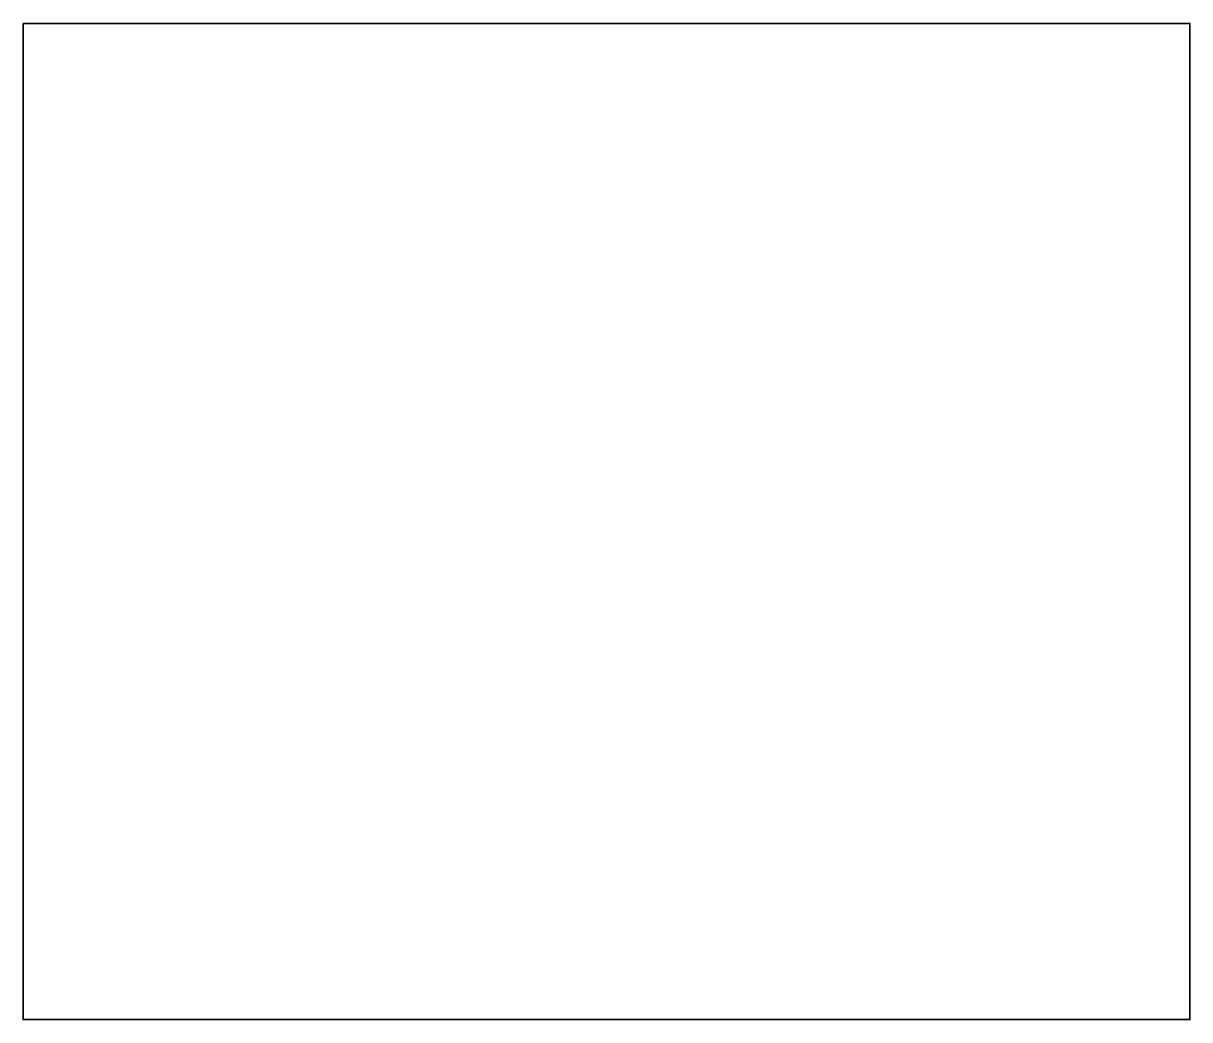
# Model space of a CAD drawing. Header units: centimetres. Extents: x 48 to 253, y -138 to 37.
import ezdxf

# ---------------------------------------------------------------- set-up
doc = ezdxf.new("R2010")
doc.units = ezdxf.units.CM
doc.layers.get('0').update_dxf_attribs({"linetype": 'CONTINUOUS'})

msp = doc.modelspace()

# ---------------------------------------------------------------- linework, layer by layer
for points in [[(47.76, 37.06), (252.85, 37.06)], [(47.76, 7.64), (47.76, 37.06)], [(252.85, 37.06), (252.85, 7.64)], [(47.76, 7.64), (47.76, -97.39)], [(252.85, 7.64), (252.85, -97.39)], [(47.76, -97.39), (47.76, -138.06)], [(252.85, -97.39), (252.85, -138.06)], [(252.85, -138.06), (47.76, -138.06)]]:
    msp.add_lwpolyline(points, close=True)
for p in [(252.85, 37.06), (47.76, 7.64), (252.85, 7.64), (252.85, 7.64), (47.76, -97.39), (252.85, -97.39), (47.76, -138.06), (252.85, -138.06)]:
    msp.add_point(p)

doc.saveas('drawing.dxf')
